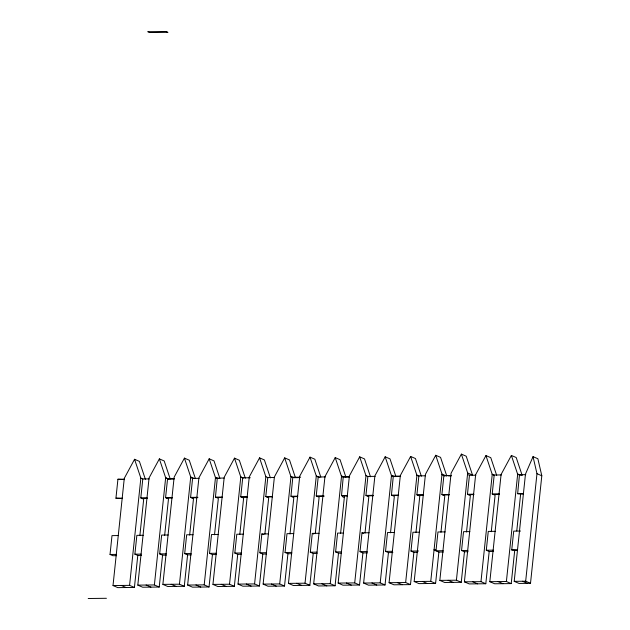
<?xml version="1.0" encoding="UTF-8"?>
<svg xmlns="http://www.w3.org/2000/svg" width="630" height="630" viewBox="0 0 630 630"><rect width="100%" height="100%" fill="white"/><g stroke="black" fill="none" stroke-linecap="round" stroke-linejoin="round"><path stroke-width="0.94" d="M340.594 533.382L344.539 495.558M116.605 555.676L112.92 555.715L110.022 554.463L111.998 535.634L118.448 535.555M122.425 498.574L115.936 498.212L117.928 479.249L124.37 479.17M143.254 535.279L136.86 535.35L134.883 554.179L137.781 555.432L134.418 587.443L117.841 587.633L113.014 585.546L124.283 478.32L134.56 459.286L139.395 461.373L145.388 479.32M134.418 587.443L129.583 585.357L140.852 478.131L134.56 459.286M139.86 535.642L143.695 499.188L140.797 497.936L142.79 478.965L140.852 478.131M168.218 534.996L161.65 535.075L159.673 553.904L162.571 555.156L159.225 587.034L142.648 587.223L137.812 585.136L149.082 477.91L159.358 458.876L164.194 460.963L170.195 478.91M159.225 587.034L154.389 584.947L165.659 477.721L159.358 458.876M164.65 535.366L168.486 498.913L165.58 497.661L167.58 478.69L174.14 478.619M193.111 534.72L186.661 534.791L184.685 553.62L187.582 554.872L184.283 586.286L167.706 586.475L162.879 584.38L174.148 477.154L184.425 458.128L189.26 460.215L195.253 478.162M184.283 586.286L179.448 584.199L190.717 476.973L184.425 458.128M189.661 535.083L193.497 498.629L190.599 497.377L192.591 478.406L190.654 477.572M218.287 534.437L211.523 534.516L209.546 553.345L212.444 554.597L209.042 586.963L192.465 587.152L187.638 585.065L198.907 477.839L209.184 458.805L214.011 460.892L219.886 478.461M209.042 586.963L204.207 584.876L215.476 477.65L209.184 458.805M214.523 534.807L218.358 498.354L215.452 497.101L217.295 478.131L224.178 478.052M243.4 534.153L236.793 534.232L234.817 553.061L237.715 554.313L234.352 586.309L217.783 586.498L212.948 584.404L224.217 477.194L234.494 458.152L239.329 460.239L245.322 478.186M234.352 586.309L229.525 584.223L240.794 477.012L234.494 458.152M239.794 534.524L243.629 498.07L240.731 496.818L242.723 477.847L240.794 477.012L243.211 478.036M268.522 533.87L261.859 533.949L259.875 552.778L262.781 554.03L259.418 586.01L242.841 586.199L238.006 584.112L249.275 476.886L259.56 457.852L264.387 459.939L270.388 477.887M259.418 586.01L254.583 583.923L265.852 476.697L259.56 457.852M264.86 534.24L268.687 497.787L265.789 496.534L267.781 477.564L274.538 477.485M293.777 533.586L287.004 533.665L285.028 552.494L287.926 553.746L284.532 586.026L267.963 586.215L263.127 584.12L274.397 476.894L284.673 457.868L289.509 459.955L295.407 477.603M284.532 586.026L279.696 583.939L290.973 476.713L284.673 457.868M290.005 533.957L293.84 497.503L290.934 496.251L292.816 477.28L300.66 477.194M319.079 533.303L312.291 533.382L310.314 552.211L313.212 553.463L309.865 585.294L293.289 585.475L288.461 583.388L299.73 476.162L310.007 457.136L314.842 459.223L320.835 477.17M309.865 585.294L305.03 583.199L316.299 475.973L310.007 457.136M315.291 533.673L319.119 497.22L316.221 495.967L318.213 476.997L316.284 476.162M343.46 533.035L337.585 533.098L335.609 551.927L338.507 553.179L335.081 585.766L318.512 585.955L313.677 583.868L324.946 476.634L335.223 457.608L340.058 459.695L345.854 477.052M335.081 585.766L330.254 583.679L341.523 476.453L335.223 457.608M347.382 496.046L341.523 495.684L343.263 476.713L349.579 476.642M342.484 496.101L342.429 496.676L344.358 497.511M369.148 532.744L361.998 532.822L360.014 551.652L362.919 552.904L359.541 585.002L342.972 585.183L338.137 583.096L349.406 475.87L359.683 456.837L364.518 458.931L370.487 476.8M359.541 585.002L354.714 582.908L365.983 475.681L359.683 456.837M364.998 533.114L368.826 496.66L365.928 495.408L367.889 476.438L375.189 476.359M394.608 532.46L387.513 532.539L385.536 551.368L388.434 552.62L385.04 584.955L368.463 585.144L363.628 583.057L374.897 475.831L385.174 456.797L390.009 458.884L395.892 476.477M385.04 584.955L380.205 582.868L391.474 475.642L385.174 456.797M390.513 532.83L394.349 496.377L391.45 495.125L393.301 476.154L400.593 476.075M419.517 532.177L412.957 532.248L410.973 551.085L413.871 552.337L410.484 584.609L393.907 584.798L389.072 582.711L400.341 475.485L410.618 456.451L415.453 458.538L421.352 476.193M410.484 584.609L405.649 582.522L416.918 475.296L410.618 456.451M415.958 532.547L419.785 496.086L416.887 494.834L418.856 476.13L416.832 475.036M434.054 549.966L438.882 552.053L435.582 583.435L419.013 583.624L414.178 581.537L425.447 474.311L435.724 455.277L440.559 457.364L446.859 476.209M435.582 583.435L430.755 581.348L442.024 474.122L435.724 455.277M440.961 532.263L444.796 495.81L441.898 494.558L443.89 475.587L451.088 475.508M469.878 531.61L463.53 531.681L461.554 550.518L464.452 551.77L461.247 582.285L444.67 582.474L439.834 580.387L451.104 473.161L461.38 454.128L466.216 456.215L472.516 475.059L467.68 472.973L461.38 454.128M461.247 582.285L456.411 580.198L467.68 472.973M466.531 531.98L470.366 495.519L467.46 494.266L469.46 475.296L467.523 474.461M495.361 531.326L488.266 531.405L486.289 550.234L489.187 551.486L485.801 583.742L469.224 583.923L464.397 581.837L475.666 474.61L485.943 455.584L490.77 457.671L496.676 475.343M485.801 583.742L480.966 581.655L492.235 474.422L485.943 455.584M491.266 531.696L495.101 495.243L492.203 493.991L494.172 475.256L492.156 474.185M514.71 550.447L511.229 583.593L494.652 583.774L489.825 581.687L501.094 474.461L511.371 455.435L516.206 457.522L522.065 475.067M511.229 583.593L506.394 581.506L517.663 474.28L511.371 455.435M517.577 550.313L511.733 549.951L513.71 531.122L520.545 531.043M523.491 494.07L517.647 493.707L519.474 474.737L525.774 474.666M516.765 530.948L520.656 493.912M514.206 581.34L525.475 474.114L533.035 456.648L537.87 458.742L541.808 475.768L530.507 583.301L519.041 583.427L514.206 581.34L525.672 581.214L530.507 583.301M525.672 581.214L536.973 473.681L533.035 456.648M142.79 478.965L149.176 478.894M192.591 478.406L199.159 478.335M242.723 477.847L250.268 477.76M318.213 476.997L325.395 476.918M418.761 475.87L425.415 475.792M469.46 475.296L475.886 475.225M494.093 475.02L501.401 474.941M124.417 479.603L117.928 479.249M174.171 479.044L168.541 479.107L165.643 477.855M298.683 477.642L293.785 477.697L290.879 476.445M349.642 477.075L344.232 477.13L341.334 475.878M400.648 476.501L394.262 476.571L391.364 475.319M448.458 475.965L451.151 475.933M522.238 475.138L520.443 475.154L517.545 473.902M115.936 498.212L122.377 498.141M140.797 497.936L147.184 497.865M165.58 497.661L172.147 497.582M190.599 497.377L197.962 497.298M215.452 497.101L222.225 497.023M240.731 496.818L247.33 496.739M265.789 496.534L272.459 496.456M290.934 496.251L297.714 496.172M316.221 495.967L323.977 495.881M341.523 495.684L347.398 495.613M365.928 495.408L373.086 495.33M391.45 495.125L398.538 495.046M416.887 494.834L423.447 494.763M441.898 494.558L449.088 494.471M467.46 494.266L473.815 494.196M492.203 493.991L499.299 493.912M517.647 493.707L523.498 493.637M141.758 498.354L147.239 498.291M166.548 498.078L172.179 498.015M191.559 497.794L197.088 497.731M216.421 497.519L222.225 497.448M241.7 497.235L247.354 497.165M266.758 496.952L272.475 496.889M291.903 496.668L297.714 496.605M317.189 496.385L323.977 496.306M366.896 495.826L373.157 495.755M392.411 495.542L398.617 495.471M417.855 495.251L423.478 495.188M442.866 494.975L449.159 494.904M468.429 494.684L473.87 494.621M493.172 494.408L499.377 494.337M445.158 531.893L437.96 531.972L435.984 550.801L443.181 550.722M110.022 554.463L116.471 554.392M134.883 554.179L141.27 554.109M159.673 553.904L166.233 553.833M184.685 553.62L191.126 553.549M209.546 553.345L216.31 553.266M234.817 553.061L241.416 552.983M259.875 552.778L266.545 552.707M285.028 552.494L291.8 552.423M310.314 552.211L317.095 552.14M335.609 551.927L341.484 551.864M360.014 551.652L367.172 551.573M385.536 551.368L392.624 551.289M410.973 551.085L418.47 550.998M461.554 550.518L467.901 550.439M486.289 550.234L493.384 550.155M511.733 549.951L517.584 549.888M137.781 555.432L141.435 555.392M162.571 555.156L166.32 555.117M187.582 554.872L191.268 554.833M212.444 554.597L216.31 554.55M237.715 554.313L241.487 554.266M262.781 554.03L266.584 553.99M287.926 553.746L291.8 553.707M313.212 553.463L317.087 553.423M338.507 553.179L341.444 553.148M362.919 552.904L367.392 552.856M388.434 552.62L392.868 552.573M413.871 552.337L417.627 552.289M438.882 552.053L443.378 552.006M464.452 551.77L468.082 551.722M489.187 551.486L493.621 551.439M439.834 580.387L456.411 580.198M162.879 584.38L179.448 584.199M414.178 581.537L430.755 581.348M137.812 585.136L154.389 584.947M288.461 583.388L305.03 583.199M113.014 585.546L129.583 585.357M212.948 584.404L229.525 584.223M238.006 584.112L254.583 583.923M338.137 583.096L354.714 582.908M263.127 584.12L279.696 583.939M389.072 582.711L405.649 582.522M464.397 581.837L480.966 581.655M187.638 585.065L204.207 584.876M363.628 583.057L380.205 582.868M489.825 581.687L506.394 581.506M313.677 583.868L330.254 583.679M88.192 598.5L106.423 598.295M536.973 473.681L541.808 475.768M517.663 474.28L519.6 475.115M492.235 474.422L494.172 475.256M442.024 474.122L446.048 475.863M441.953 474.752L444.859 476.004M416.918 475.296L418.856 476.13M391.474 475.642L393.404 476.477M365.951 475.603L367.912 476.516M341.523 476.453L343.452 477.288M316.299 475.973L319.528 477.367M290.973 476.713L292.903 477.548M522.498 581.246L527.326 583.333M434.117 549.336L436.055 550.171M265.852 476.697L268.27 477.745M498.109 581.592L502.945 583.687M361.998 532.822L363.447 533.452M472.681 581.742L477.516 583.829M215.358 477.296L218.256 478.548M215.476 477.65L217.413 478.485M448.127 580.293L452.954 582.38M190.717 476.973L193.945 478.359M312.291 533.382L313.74 534.012M422.462 581.443L427.298 583.53M165.659 477.721L168.879 479.115M397.365 582.616L402.192 584.703M261.859 533.949L263.308 534.571M371.92 582.963L376.748 585.049M346.421 583.002L351.257 585.089M321.961 583.774L326.797 585.861M296.746 583.293L301.581 585.38M271.412 584.034L276.247 586.12M246.298 584.018L251.126 586.105M221.232 584.317L226.068 586.404M195.922 584.971L200.757 587.058M171.163 584.293L175.998 586.38M146.097 585.042L150.932 587.128M121.299 585.451L126.134 587.538M165.997 31.5L147.766 31.705L149.696 32.539L167.934 32.335L165.997 31.5"/></g></svg>
